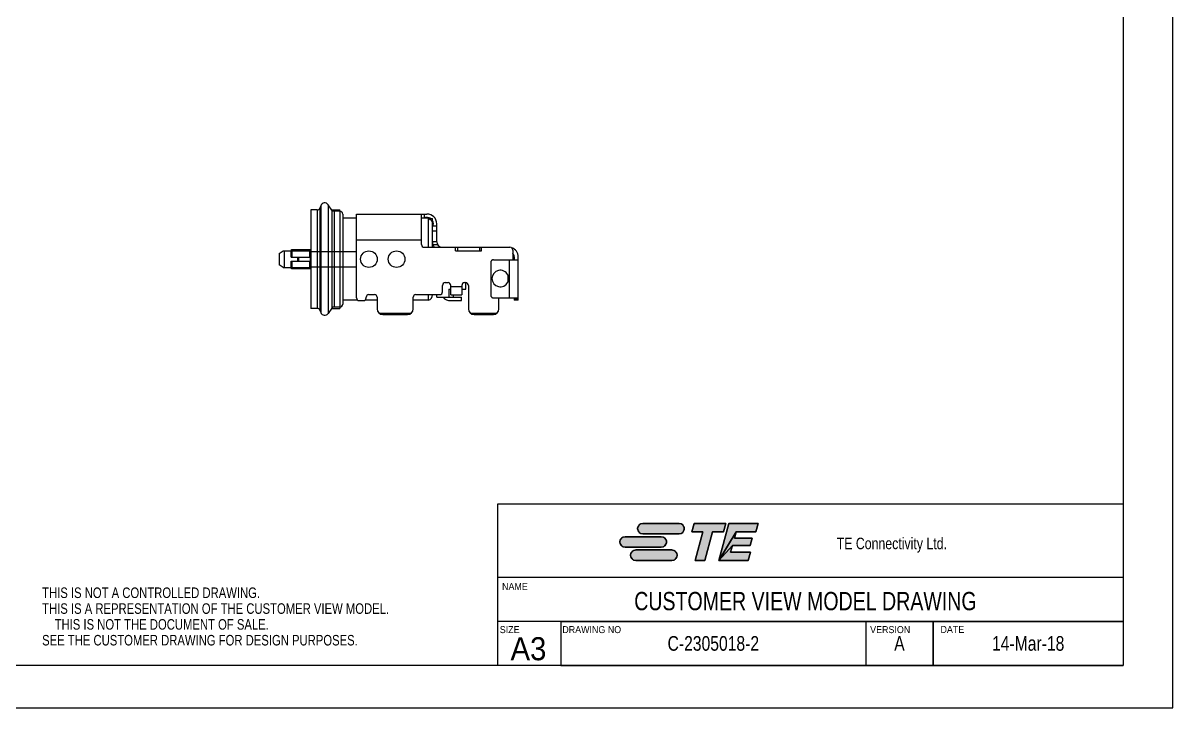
# Model space of a CAD drawing. Extents: x 0 to 420, y 0 to 297.
# Drawn here: x 170.5 to 420, y 0 to 148.5 of the extents above; entities that cross this region are included whole.
import ezdxf
from ezdxf.enums import TextEntityAlignment as Align

# ---------------------------------------------------------------- set-up
doc = ezdxf.new("R2010")
doc.units = 0
doc.header["$LTSCALE"] = 23.1
doc.layers.get('0').update_dxf_attribs({"linetype": 'CONTINUOUS'})
doc.layers.add('DRAFT_ENTITY', color=7, linetype='CONTINUOUS')
doc.styles.get("Standard").update_dxf_attribs({"font": 'txt', "width": 0.95})
doc.styles.add('TEXTSTYLE_2', font='txt', dxfattribs={"width": 0.8})

# ---------------------------------------------------------------- blocks, each defined once
blk = doc.blocks.new('TE_CONNECTIVITY_BL0', base_point=(315, 36))
at = {"linetype": 'CONTINUOUS'}
for points in [[(304.83, 40.02), (304.98, 40.02), (312.83, 40.02), (312.98, 40.02), (313.13, 39.99), (313.27, 39.94), (313.4, 39.87), (313.52, 39.79), (313.64, 39.69), (313.73, 39.58), (313.82, 39.45), (313.88, 39.32), (313.93, 39.18), (313.96, 39.03), (313.97, 38.88), (313.96, 38.74), (313.93, 38.59), (313.88, 38.45), (313.82, 38.31), (313.73, 38.19), (313.64, 38.08), (313.52, 37.98), (313.4, 37.9), (313.27, 37.83), (313.13, 37.78), (312.98, 37.75), (304.98, 37.74), (304.83, 37.75), (304.69, 37.78), (304.54, 37.83), (304.41, 37.9), (304.29, 37.98), (304.17, 38.08), (304.08, 38.19), (303.99, 38.31), (303.93, 38.45), (303.88, 38.59), (303.85, 38.74), (303.84, 38.88), (303.85, 39.03), (303.88, 39.18), (303.93, 39.32), (303.99, 39.45), (304.08, 39.58), (304.17, 39.69), (304.29, 39.79), (304.41, 39.87), (304.54, 39.94), (304.69, 39.99)], [(315.59, 38.22), (316.08, 40.02), (322.98, 40.02), (322.5, 38.22), (320.09, 38.22), (318.41, 31.98), (316.33, 31.98), (318.01, 38.22)], [(330.01, 40.02), (329.52, 38.22), (325.21, 38.22), (321.49, 31.98), (323.64, 40.02)], [(328.69, 36.83), (328.26, 35.22), (324.4, 35.22), (321.49, 31.98), (325.21, 38.22), (324.84, 36.83)], [(300.98, 37.13), (301.13, 37.14), (308.98, 37.14), (309.13, 37.13), (309.28, 37.1), (309.42, 37.05), (309.55, 36.99), (309.68, 36.9), (309.79, 36.81), (309.89, 36.69), (309.97, 36.57), (310.04, 36.44), (310.08, 36.3), (310.11, 36.15), (310.12, 36), (310.11, 35.85), (310.08, 35.7), (310.04, 35.56), (309.97, 35.43), (309.89, 35.31), (309.79, 35.19), (309.68, 35.1), (309.55, 35.01), (309.42, 34.95), (309.28, 34.9), (309.13, 34.87), (301.13, 34.86), (300.98, 34.87), (300.84, 34.9), (300.7, 34.95), (300.56, 35.01), (300.44, 35.1), (300.33, 35.19), (300.23, 35.31), (300.15, 35.43), (300.08, 35.56), (300.03, 35.7), (300, 35.85), (299.99, 36), (300, 36.15), (300.03, 36.3), (300.08, 36.44), (300.15, 36.57), (300.23, 36.69), (300.33, 36.81), (300.44, 36.9), (300.56, 36.99), (300.7, 37.05), (300.84, 37.1)], [(328.33, 33.78), (327.85, 31.98), (321.49, 31.98), (324.4, 35.22), (324.02, 33.78)], [(303.3, 34.25), (303.44, 34.26), (311.29, 34.26), (311.44, 34.25), (311.59, 34.22), (311.73, 34.17), (311.86, 34.1), (311.99, 34.02), (312.1, 33.92), (312.2, 33.81), (312.28, 33.69), (312.35, 33.55), (312.39, 33.41), (312.42, 33.26), (312.43, 33.12), (312.42, 32.97), (312.39, 32.82), (312.35, 32.68), (312.28, 32.55), (312.2, 32.42), (312.1, 32.31), (311.99, 32.21), (311.86, 32.13), (311.73, 32.06), (311.59, 32.01), (311.44, 31.98), (303.44, 31.98), (303.3, 31.98), (303.15, 32.01), (303.01, 32.06), (302.87, 32.13), (302.75, 32.21), (302.64, 32.31), (302.54, 32.42), (302.46, 32.55), (302.39, 32.68), (302.34, 32.82), (302.31, 32.97), (302.3, 33.12), (302.31, 33.26), (302.34, 33.41), (302.39, 33.55), (302.46, 33.69), (302.54, 33.81), (302.64, 33.92), (302.75, 34.02), (302.87, 34.1), (303.01, 34.17), (303.15, 34.22)]]:
    blk.add_hatch(color=2, dxfattribs=at).paths.add_polyline_path(points)
at = {"color": 2, "linetype": 'CONTINUOUS'}
for p, q in [((312.83, 40.02), (304.98, 40.02)), ((316.08, 40.02), (315.59, 38.22)), ((322.98, 40.02), (316.08, 40.02)), ((323.64, 40.02), (321.49, 31.98)), ((322.5, 38.22), (322.98, 40.02)), ((330.01, 40.02), (323.64, 40.02)), ((329.52, 38.22), (330.01, 40.02)), ((304.98, 37.74), (312.83, 37.74)), ((315.59, 38.22), (318.01, 38.22)), ((318.01, 38.22), (316.33, 31.98)), ((318.41, 31.98), (320.09, 38.22)), ((320.09, 38.22), (322.5, 38.22)), ((324.84, 36.83), (325.21, 38.22)), ((325.21, 38.22), (329.52, 38.22)), ((308.98, 37.14), (301.13, 37.14)), ((324.02, 33.78), (324.4, 35.22)), ((324.4, 35.22), (328.26, 35.22)), ((328.69, 36.83), (324.84, 36.83)), ((328.26, 35.22), (328.69, 36.83)), ((301.13, 34.86), (308.98, 34.86)), ((311.29, 34.26), (303.44, 34.26)), ((328.33, 33.78), (324.02, 33.78)), ((327.85, 31.98), (328.33, 33.78)), ((303.44, 31.98), (311.29, 31.98)), ((316.33, 31.98), (318.41, 31.98)), ((321.49, 31.98), (327.85, 31.98))]:
    blk.add_line(p, q, dxfattribs=at)
for points in [[(304.83, 40.02), (304.98, 40.02), (312.83, 40.02), (312.98, 40.02), (313.13, 39.99), (313.27, 39.94), (313.4, 39.87), (313.52, 39.79), (313.64, 39.69), (313.73, 39.58), (313.82, 39.45), (313.88, 39.32), (313.93, 39.18), (313.96, 39.03), (313.97, 38.88), (313.96, 38.74), (313.93, 38.59), (313.88, 38.45), (313.82, 38.31), (313.73, 38.19), (313.64, 38.08), (313.52, 37.98), (313.4, 37.9), (313.27, 37.83), (313.13, 37.78), (312.98, 37.75), (304.98, 37.74), (304.83, 37.75), (304.69, 37.78), (304.54, 37.83), (304.41, 37.9), (304.29, 37.98), (304.17, 38.08), (304.08, 38.19), (303.99, 38.31), (303.93, 38.45), (303.88, 38.59), (303.85, 38.74), (303.84, 38.88), (303.85, 39.03), (303.88, 39.18), (303.93, 39.32), (303.99, 39.45), (304.08, 39.58), (304.17, 39.69), (304.29, 39.79), (304.41, 39.87), (304.54, 39.94), (304.69, 39.99), (304.83, 40.02)], [(315.59, 38.22), (316.08, 40.02), (322.98, 40.02), (322.5, 38.22), (320.09, 38.22), (318.41, 31.98), (316.33, 31.98), (318.01, 38.22), (315.59, 38.22)], [(330.01, 40.02), (329.52, 38.22), (325.21, 38.22), (321.49, 31.98), (323.64, 40.02), (330.01, 40.02)], [(328.69, 36.83), (328.26, 35.22), (324.4, 35.22), (321.49, 31.98), (325.21, 38.22), (324.84, 36.83), (328.69, 36.83)], [(300.98, 37.13), (301.13, 37.14), (308.98, 37.14), (309.13, 37.13), (309.28, 37.1), (309.42, 37.05), (309.55, 36.99), (309.68, 36.9), (309.79, 36.81), (309.89, 36.69), (309.97, 36.57), (310.04, 36.44), (310.08, 36.3), (310.11, 36.15), (310.12, 36), (310.11, 35.85), (310.08, 35.7), (310.04, 35.56), (309.97, 35.43), (309.89, 35.31), (309.79, 35.19), (309.68, 35.1), (309.55, 35.01), (309.42, 34.95), (309.28, 34.9), (309.13, 34.87), (301.13, 34.86), (300.98, 34.87), (300.84, 34.9), (300.7, 34.95), (300.56, 35.01), (300.44, 35.1), (300.33, 35.19), (300.23, 35.31), (300.15, 35.43), (300.08, 35.56), (300.03, 35.7), (300, 35.85), (299.99, 36), (300, 36.15), (300.03, 36.3), (300.08, 36.44), (300.15, 36.57), (300.23, 36.69), (300.33, 36.81), (300.44, 36.9), (300.56, 36.99), (300.7, 37.05), (300.84, 37.1), (300.98, 37.13)], [(328.33, 33.78), (327.85, 31.98), (321.49, 31.98), (324.4, 35.22), (324.02, 33.78), (328.33, 33.78)], [(303.3, 34.25), (303.44, 34.26), (311.29, 34.26), (311.44, 34.25), (311.59, 34.22), (311.73, 34.17), (311.86, 34.1), (311.99, 34.02), (312.1, 33.92), (312.2, 33.81), (312.28, 33.69), (312.35, 33.55), (312.39, 33.41), (312.42, 33.26), (312.43, 33.12), (312.42, 32.97), (312.39, 32.82), (312.35, 32.68), (312.28, 32.55), (312.2, 32.42), (312.1, 32.31), (311.99, 32.21), (311.86, 32.13), (311.73, 32.06), (311.59, 32.01), (311.44, 31.98), (303.44, 31.98), (303.3, 31.98), (303.15, 32.01), (303.01, 32.06), (302.87, 32.13), (302.75, 32.21), (302.64, 32.31), (302.54, 32.42), (302.46, 32.55), (302.39, 32.68), (302.34, 32.82), (302.31, 32.97), (302.3, 33.12), (302.31, 33.26), (302.34, 33.41), (302.39, 33.55), (302.46, 33.69), (302.54, 33.81), (302.64, 33.92), (302.75, 34.02), (302.87, 34.1), (303.01, 34.17), (303.15, 34.22), (303.3, 34.25)]]:
    blk.add_lwpolyline(points, dxfattribs=at)
for centre, start, end in [((304.98, 38.88), 90, 270), ((312.83, 38.88), 270, 90), ((301.13, 36), 90, 270), ((308.98, 36), 270, 90), ((303.44, 33.12), 90, 270), ((311.29, 33.12), 270, 90)]:
    blk.add_arc(centre, 1.14, start, end, dxfattribs=at)
for points in [[(312.98, 37.75), (312.83, 37.74), (304.98, 37.74)], [(309.13, 34.87), (308.98, 34.86), (301.13, 34.86)], [(311.44, 31.98), (311.29, 31.98), (303.44, 31.98)]]:
    blk.add_solid(points, dxfattribs=at)

msp = doc.modelspace()

# ---------------------------------------------------------------- linework, layer by layer
at = {"color": 7, "linetype": 'CONTINUOUS'}
for p, q in [((420, 0), (420, 297)), ((409.21, 287.08), (409.21, 9.23)), ((232.95, 107.99), (232.95, 86.63)), ((234.35, 107.99), (232.95, 107.99)), ((234.35, 107.99), (234.35, 86.63)), ((235.1, 108.9), (234.92, 108.39)), ((234.92, 108.39), (234.92, 86.24)), ((235.1, 108.9), (235.1, 85.73)), ((236.69, 109.11), (236.69, 85.52)), ((237.5, 107.95), (236.69, 109.11)), ((237.47, 107.98), (237.47, 107.99)), ((237.47, 107.99), (239.25, 107.99)), ((237.5, 107.95), (237.5, 86.68)), ((237.99, 107.69), (237.99, 86.93)), ((239.26, 107.69), (237.99, 107.69)), ((239.25, 107.69), (239.25, 107.99)), ((239.26, 107.69), (239.26, 86.93)), ((239.86, 107.09), (239.86, 87.53)), ((242.85, 106.19), (239.86, 106.19)), ((242.85, 88.91), (242.85, 107.09)), ((242.85, 107.09), (258.15, 107.09)), ((256.95, 100.49), (256.95, 107.09)), ((258.82, 106.19), (256.95, 106.19)), ((257.55, 107.09), (257.55, 106.24)), ((258.45, 99.89), (258.45, 106.09)), ((258.45, 106.09), (259.35, 106.09)), ((259.35, 99.89), (259.35, 106.09)), ((260.25, 101.09), (260.25, 104.99)), ((260.25, 103.39), (259.35, 103.39)), ((260.25, 104.48), (259.43, 104.48)), ((256.95, 101.39), (242.85, 101.39)), ((257.55, 99.89), (276.15, 99.89)), ((260.25, 101.05), (259.35, 101.05)), ((259.44, 100.49), (260.41, 100.49)), ((264.35, 99.14), (264.35, 99.89)), ((264.75, 99.89), (264.75, 99.14)), ((269.55, 99.89), (269.55, 99.14)), ((269.95, 99.14), (269.95, 99.89)), ((226.05, 98.51), (226.95, 99.11)), ((226.05, 98.51), (226.05, 96.11)), ((226.95, 99.11), (232.95, 99.11)), ((227.18, 99.11), (227.18, 95.51)), ((228.66, 97.76), (228.66, 99.11)), ((228.66, 97.76), (232.95, 97.76)), ((228.75, 99.11), (228.75, 99.41)), ((228.75, 99.41), (232.95, 99.41)), ((228.88, 97.76), (228.88, 99.11)), ((230.14, 96.86), (230.14, 97.76)), ((230.37, 96.86), (230.37, 97.76)), ((232.75, 97.76), (232.75, 99.11)), ((232.89, 96.86), (232.89, 97.76)), ((232.95, 98.99), (242.85, 98.99)), ((264.35, 99.14), (269.95, 99.14)), ((276.75, 99.29), (276.75, 97.19)), ((277.05, 97.79), (277.05, 97.19)), ((277.95, 88.43), (277.95, 97.79)), ((226.95, 95.51), (226.05, 96.11)), ((226.95, 95.51), (232.95, 95.51)), ((228.66, 95.51), (228.66, 96.86)), ((228.66, 96.86), (232.95, 96.86)), ((228.75, 95.21), (228.75, 95.51)), ((232.95, 95.21), (228.75, 95.21)), ((228.88, 95.51), (228.88, 96.86)), ((232.75, 95.51), (232.75, 96.86)), ((232.95, 95.63), (242.85, 95.63)), ((271.98, 96.59), (271.98, 89.51)), ((272.58, 97.19), (277.95, 97.19)), ((275.95, 97.19), (275.95, 88.91)), ((275.67, 93.9), (275.67, 92.32)), ((261.51, 90.23), (261.51, 91.61)), ((262.11, 92.21), (262.71, 92.21)), ((262.89, 90.83), (263.31, 90.83)), ((262.89, 90.83), (262.89, 89.03)), ((263.31, 89.56), (263.31, 91.61)), ((263.31, 91.36), (265.71, 91.36)), ((265.71, 91.61), (265.71, 89.56)), ((265.71, 90.83), (266.55, 90.83)), ((266.31, 92.21), (266.55, 92.21)), ((266.55, 90.83), (266.55, 92.21)), ((267.15, 91.61), (267.15, 86.51)), ((243.09, 88.43), (239.86, 88.43)), ((243.45, 88.31), (244.35, 88.31)), ((247.35, 88.43), (244.71, 88.43)), ((244.95, 88.91), (244.95, 89.03)), ((245.55, 89.63), (246.75, 89.63)), ((247.35, 89.03), (247.35, 86.51)), ((255.15, 86.51), (255.15, 89.03)), ((258.45, 88.43), (255.15, 88.43)), ((255.75, 89.63), (260.91, 89.63)), ((258.45, 88.43), (258.45, 89.63)), ((259.35, 89.63), (259.35, 89.59)), ((260.25, 89.03), (260.25, 89.63)), ((260.25, 89.03), (265.65, 89.03)), ((263.25, 88.31), (265.65, 88.31)), ((263.31, 89.56), (265.71, 89.56)), ((263.85, 89.56), (263.85, 89.03)), ((265.65, 88.31), (265.65, 89.03)), ((272.58, 88.91), (277.95, 88.91)), ((273.75, 86.51), (273.75, 88.91)), ((277.05, 88.91), (277.05, 88.43)), ((277.95, 88.74), (277.05, 88.74)), ((277.95, 88.61), (277.05, 88.61)), ((277.95, 88.43), (277.05, 88.43)), ((234.35, 86.63), (232.95, 86.63)), ((234.92, 86.24), (235.1, 85.73)), ((237.5, 86.68), (236.69, 85.52)), ((237.47, 86.64), (237.47, 86.63)), ((237.47, 86.63), (239.25, 86.63)), ((239.26, 86.93), (237.99, 86.93)), ((239.25, 86.93), (239.25, 86.63)), ((247.76, 85.61), (254.74, 85.61)), ((248.55, 85.31), (253.95, 85.31)), ((267.56, 85.61), (273.34, 85.61)), ((268.35, 85.31), (272.55, 85.31)), ((409.21, 44.16), (273.44, 44.16)), ((273.44, 44.16), (273.44, 9.23)), ((409.21, 18.76), (273.44, 18.76)), ((287.21, 18.76), (287.21, 9.23)), ((353.33, 18.76), (353.33, 9.23)), ((367.96, 9.23), (367.96, 18.76)), ((409.21, 9.23), (17.78, 9.23)), ((0, 0), (420, 0))]:
    msp.add_line(p, q, dxfattribs=at)
at = {"color": 2, "linetype": 'CONTINUOUS'}
for p, q in [((287.21, 18.76), (409.21, 18.76)), ((287.21, 18.76), (287.21, 9.23)), ((353.33, 18.76), (353.33, 9.23)), ((367.96, 18.76), (367.96, 9.23)), ((409.21, 18.76), (409.21, 9.23)), ((287.21, 9.23), (409.21, 9.23))]:
    msp.add_line(p, q, dxfattribs=at)
at = {"color": 7, "linetype": 'CONTINUOUS'}
for centre in [(245.55, 97.31), (251.55, 97.31)]:
    msp.add_circle(centre, 1.8, dxfattribs=at)
for centre, radius, start, end in [((234.35, 108.59), 0.6, 270, 340), ((235.95, 108.59), 0.9, 35, 160), ((237.99, 108.29), 0.6, 215, 270), ((239.26, 107.09), 0.6, 0, 90), ((258.15, 104.99), 1.38, 52.4545, 119.5918), ((258.15, 104.99), 2.1, 0, 90), ((258.15, 104.99), 1.38, 330.4082, 29.5918), ((257.55, 100.49), 0.6, 180, 270), ((261.45, 101.09), 2.1, 180, 214.8499), ((261.45, 101.09), 1.2, 180, 270), ((276.15, 99.29), 0.6, 359.9995, 90), ((275.85, 97.79), 2.1, 0, 72.7214), ((275.85, 97.79), 1.2, 0, 41.4029), ((274.05, 93.11), 1.8, 26.0926, 333.9074), ((260.91, 90.23), 0.6, 270, 360), ((262.11, 91.61), 0.6, 90, 180), ((262.71, 91.61), 0.6, 0, 90), ((266.31, 91.61), 0.6, 90, 180), ((266.55, 91.61), 0.6, 0, 90), ((239.26, 87.53), 0.6, 270, 360), ((243.45, 88.91), 0.6, 180, 270), ((244.35, 88.91), 0.6, 270, 360), ((245.55, 89.03), 0.6, 90, 180), ((246.75, 89.03), 0.6, 0, 90), ((255.75, 89.03), 0.6, 90, 180), ((258.15, 89.59), 1.2, 284.4775, 360), ((263.25, 90.47), 2.16, 221.8103, 270), ((234.35, 86.03), 0.6, 20, 90), ((235.95, 86.03), 0.9, 200, 325), ((237.99, 86.33), 0.6, 90, 145), ((248.55, 86.51), 1.2, 180, 270), ((253.95, 86.51), 1.2, 270, 360), ((268.35, 86.51), 1.2, 180, 270), ((272.55, 86.51), 1.2, 270, 360)]:
    msp.add_arc(centre, radius, start, end, dxfattribs=at)
for points, knots in [([(258.45, 106.09), (258.58, 106.05), (258.82, 105.95), (259.12, 105.68), (259.31, 105.33), (259.35, 105.07), (259.35, 104.94)], [0, 0, 0, 0, 0.251591, 0.502082, 0.751411, 1, 1, 1, 1]), ([(272.58, 97.19), (272.54, 97.19), (272.46, 97.18), (272.35, 97.15), (272.25, 97.09), (272.15, 97.02), (272.08, 96.93), (272.02, 96.82), (271.99, 96.71), (271.98, 96.63), (271.98, 96.59)], [0, 0, 0, 0, 0.124562, 0.249404, 0.374195, 0.49912, 0.624179, 0.749352, 0.874765, 1, 1, 1, 1]), ([(271.98, 89.51), (271.98, 89.47), (271.99, 89.39), (272.02, 89.28), (272.08, 89.18), (272.15, 89.09), (272.25, 89.01), (272.35, 88.95), (272.46, 88.92), (272.54, 88.91), (272.58, 88.91)], [0, 0, 0, 0, 0.125235, 0.250648, 0.375821, 0.50088, 0.625805, 0.750596, 0.875438, 1, 1, 1, 1])]:
    msp.add_open_spline(points, degree=3, knots=knots, dxfattribs=at)
at = {"layer": 'DRAFT_ENTITY', "color": 7, "linetype": 'CONTINUOUS'}
msp.add_line((409.21, 28.28), (273.44, 28.28), dxfattribs=at)

# ---------------------------------------------------------------- block references
at = {"color": 2, "linetype": 'CONTINUOUS'}
msp.add_blockref('TE_CONNECTIVITY_BL0', (315, 36), dxfattribs=at)

# ---------------------------------------------------------------- texts
at = {"color": 2, "linetype": 'CONTINUOUS', "style": 'TEXTSTYLE_2', "width": 0.8}
for s, height, p in [('TE Connectivity Ltd.', 2.5, (347.03, 34.42)), ('THIS IS NOT A CONTROLLED DRAWING.', 2.286, (174.65, 23.84)), ('THIS IS A REPRESENTATION OF THE CUSTOMER VIEW MODEL.', 2.286, (174.65, 20.41)), ('    THIS IS NOT THE DOCUMENT OF SALE.', 2.286, (174.65, 16.98)), ('SEE THE CUSTOMER DRAWING FOR DESIGN PURPOSES.', 2.286, (174.65, 13.55))]:
    msp.add_text(s, height=height, dxfattribs=at).set_placement(p)
at = {"color": 2, "linetype": 'CONTINUOUS', "width": 0.95}
for s, height, p in [('NAME', 1.52, (274.44, 25.57)), ('SIZE', 1.52, (273.94, 16.23)), ('DRAWING NO', 1.52, (287.51, 16.23)), ('VERSION', 1.52, (354.3, 16.23)), ('DATE', 1.52, (369.56, 16.27)), ('A3', 5, (276.28, 10.35))]:
    msp.add_text(s, height=height, dxfattribs=at).set_placement(p)
at = {"color": 2, "linetype": 'CONTINUOUS', "style": 'TEXTSTYLE_2', "width": 0.8}
for s, height, p in [('CUSTOMER VIEW MODEL DRAWING', 3.968, (340.25, 21.19)), ('C-2305018-2', 3.18, (320.27, 12.41)), ('A', 3.18, (360.65, 12.41)), ('14-Mar-18', 3.18, (388.58, 12.41))]:
    msp.add_text(s, height=height, dxfattribs=at).set_placement(p, align=Align.CENTER)

doc.saveas('drawing.dxf')
